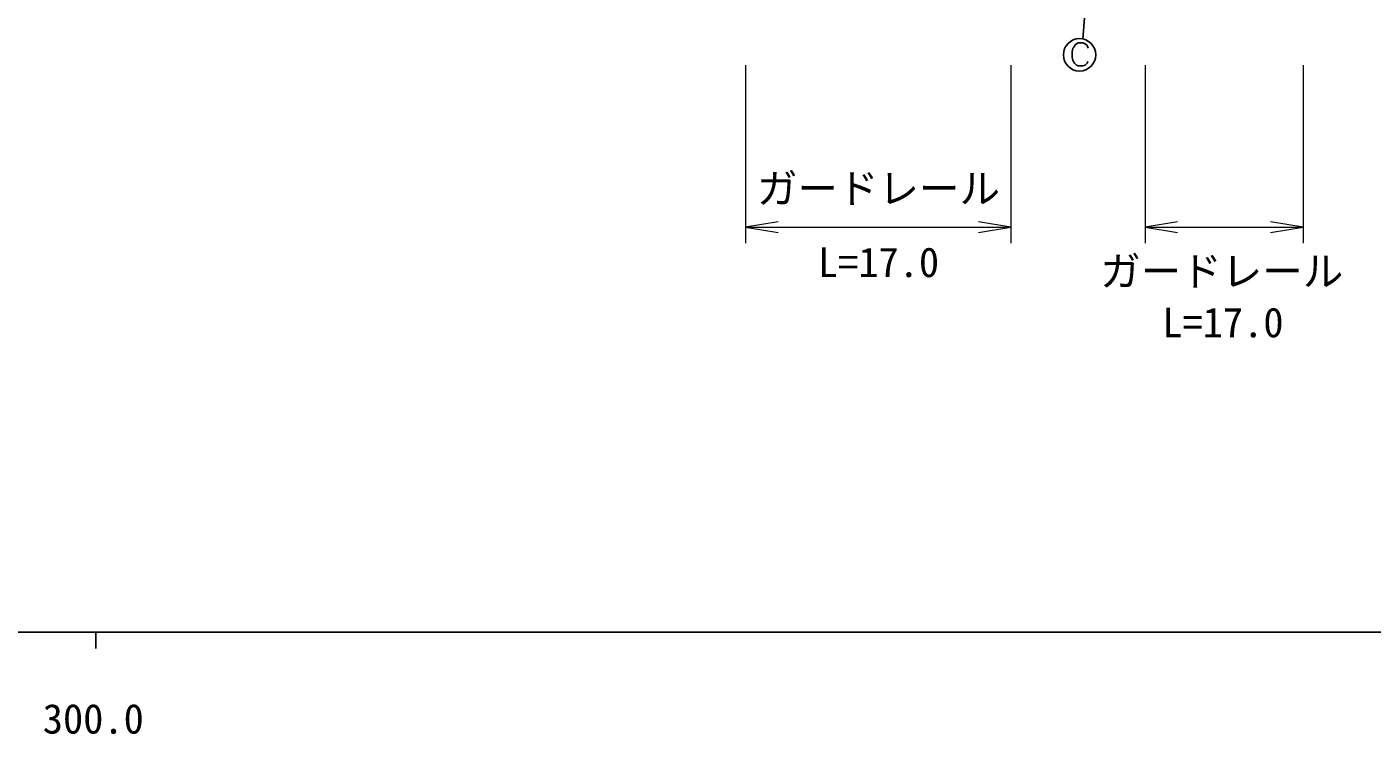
# Model space of a CAD drawing. Units: millimetres, scale not verified. Extents: x 40000 to 680000, y 20000 to 380000.
# Drawn here: x 363748 to 446743, y 198715 to 242356 of the extents above; entities that cross this region are included whole.
import ezdxf
from ezdxf.enums import TextEntityAlignment as Align

# ---------------------------------------------------------------- set-up
doc = ezdxf.new("R2010")
doc.units = ezdxf.units.MM
doc.header["$LTSCALE"] = 1000
for name, color, linetype, lineweight in [('M-STR-HTXT', 7, 'Continuous', 13), ('M-STR-STRC', 7, 'Continuous', 25), ('M-TTL-BAND', 7, 'Continuous', 25)]:
    doc.layers.add(name, color=color, linetype=linetype, lineweight=lineweight)
doc.styles.add('ＭＳ ゴシック', font='')
doc.styles.get('ＭＳ ゴシック').set_extended_font_data('MS Gothic')

# ---------------------------------------------------------------- blocks, each defined once
blk = doc.blocks.new('open_arrow')
at = {"color": 0, "linetype": 'Continuous', "lineweight": -2}
blk.add_lwpolyline([(7.5, 1.25), (0, 0), (7.5, -1.25)], dxfattribs=at)

msp = doc.modelspace()

# ---------------------------------------------------------------- linework, layer by layer
at = {"layer": 'M-STR-HTXT'}
for p, q in [((408093, 240000), (408093, 229000)), ((424455, 240000), (424455, 229000)), ((432742, 240000), (432742, 229000)), ((442483, 240000), (442483, 229000)), ((408093, 230000), (424455, 230000)), ((432742, 230000), (442483, 230000))]:
    msp.add_line(p, q, dxfattribs=at)
at = {"layer": 'M-STR-STRC'}
for p, q in [((430130, 257401), (428903, 241608)), ((428232, 240821), (428283, 241039)), ((428232, 240490), (428232, 240821)), ((428283, 241039), (428337, 241106)), ((428337, 241106), (428452, 241262)), ((428452, 241262), (428607, 241367)), ((428607, 241367), (428886, 241370)), ((428886, 241370), (429048, 241318)), ((429048, 241318), (429158, 241208)), ((429158, 241208), (429217, 241039)), ((428279, 240279), (428232, 240490)), ((428391, 240110), (428279, 240279)), ((428497, 240002), (428391, 240110)), ((428614, 239946), (428497, 240002)), ((428888, 239946), (428614, 239946)), ((429050, 239998), (428888, 239946)), ((429160, 240112), (429050, 239998)), ((429210, 240214), (429160, 240112))]:
    msp.add_line(p, q, dxfattribs=at)
msp.add_circle((428694, 240630), 1000, dxfattribs=at)
msp.add_circle((428694, 240630), 1000, dxfattribs=at)
at = {"layer": 'M-TTL-BAND'}
for p, q in [((40000, 205000), (579000, 205000)), ((368000, 205000), (368000, 204000))]:
    msp.add_line(p, q, dxfattribs=at)

# ---------------------------------------------------------------- block references
at = {"layer": 'M-STR-HTXT', "xscale": 267, "yscale": 267}
for p in [(408093, 230000), (432742, 230000)]:
    msp.add_blockref('open_arrow', p, dxfattribs=at)
at = {"layer": 'M-STR-HTXT', "xscale": 267, "yscale": 267, "rotation": 180}
for p in [(424455, 230000), (442483, 230000)]:
    msp.add_blockref('open_arrow', p, dxfattribs=at)

# ---------------------------------------------------------------- texts
at = {"layer": 'M-STR-HTXT', "style": 'ＭＳ ゴシック'}
for p in [(416289, 232388), (437467, 227279)]:
    msp.add_text('ガードレール', height=1833, dxfattribs=at).set_placement(p, align=Align.MIDDLE_CENTER)
for p in [(416289, 226368), (437540, 222654)]:
    msp.add_text('L=17.0', height=1833, dxfattribs=at).set_placement(p, align=Align.BOTTOM_CENTER)
at = {"layer": 'M-TTL-BAND', "style": 'ＭＳ ゴシック'}
msp.add_text('300.0', height=1833, dxfattribs=at).set_placement((367844, 198195), align=Align.BOTTOM_CENTER)

doc.saveas('drawing.dxf')
